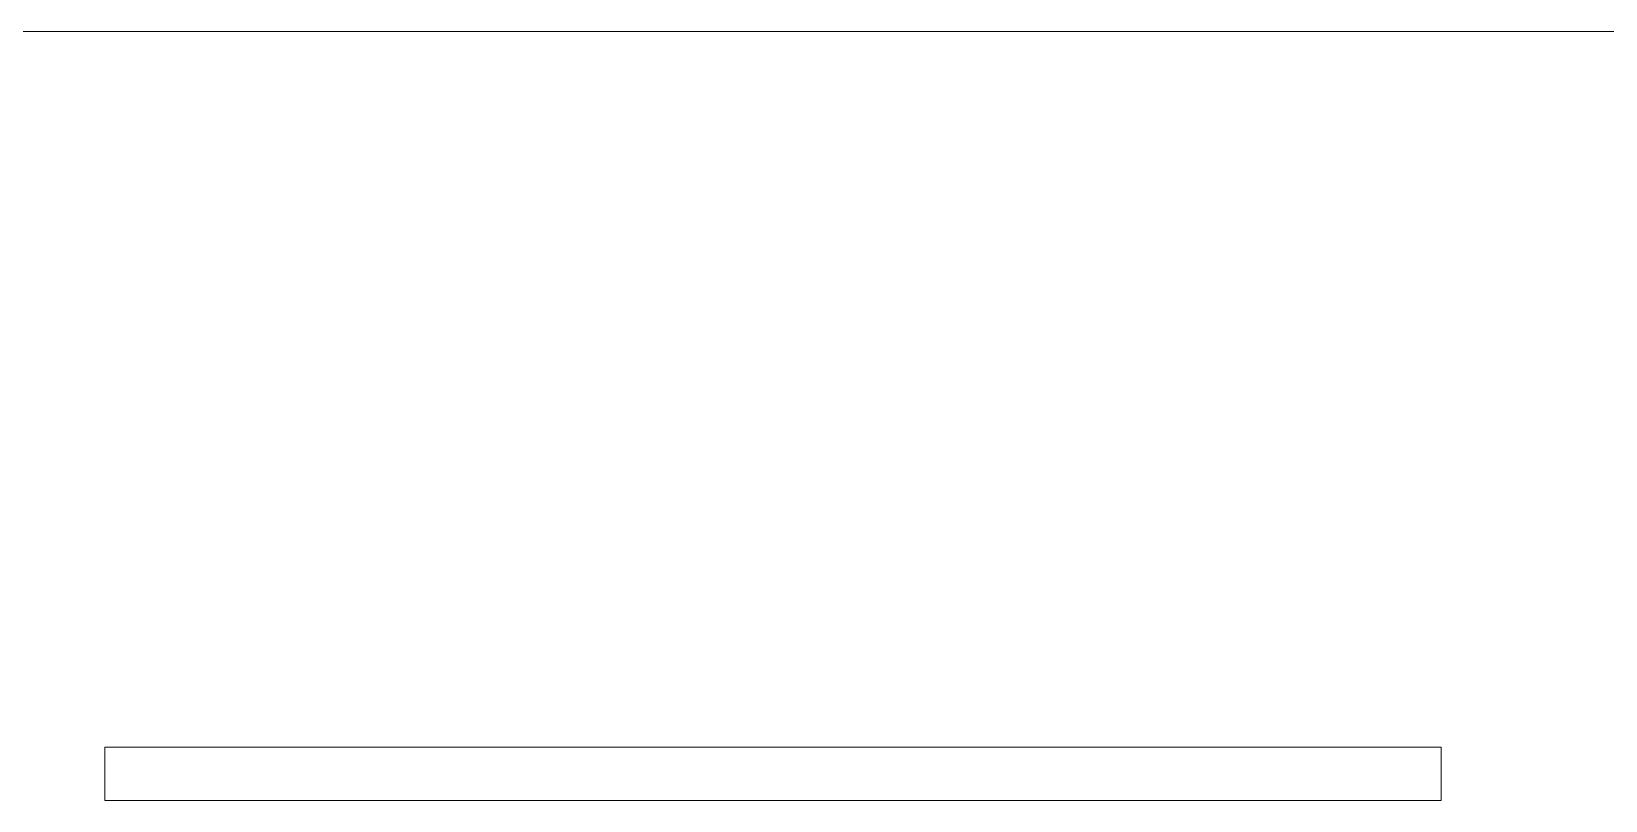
# Model space of a CAD drawing. Header units: inches. Extents: x 34 to 350, y 156 to 377.
# Drawn here: x 112.8 to 191.8, y 338.4 to 377 of the extents above; entities that cross this region are included whole.
import ezdxf

# ---------------------------------------------------------------- set-up
doc = ezdxf.new("R2010")
doc.units = ezdxf.units.IN
doc.header["$MEASUREMENT"] = 0
doc.layers.add('DIMS', color=7, linetype='Continuous')

# ---------------------------------------------------------------- blocks, each defined once
blk = doc.blocks.new('block 10')
at = {"color": 7, "lineweight": 18, "true_color": 0xffffff}
blk.add_lwpolyline([(349.459, 376.959), (33.847, 376.959)], dxfattribs=at)
blk = doc.blocks.new('block 36')
at = {"layer": 'DIMS', "color": 7, "lineweight": 18, "true_color": 0xffffff}
blk.add_lwpolyline([(183.556, 341.048), (183.556, 338.366)], dxfattribs=at)
blk = doc.blocks.new('block 37')
at = {"layer": 'DIMS', "color": 7, "lineweight": 18, "true_color": 0xffffff}
blk.add_lwpolyline([(116.506, 341.048), (116.506, 338.366)], dxfattribs=at)
blk = doc.blocks.new('block 42')
at = {"layer": 'DIMS', "color": 7, "lineweight": 18, "true_color": 0xffffff}
blk.add_lwpolyline([(183.556, 338.366), (150.031, 338.366)], dxfattribs=at)
blk = doc.blocks.new('block 43')
at = {"layer": 'DIMS', "color": 7, "lineweight": 18, "true_color": 0xffffff}
blk.add_lwpolyline([(150.031, 338.366), (116.506, 338.366)], dxfattribs=at)
blk = doc.blocks.new('block 44')
at = {"layer": 'DIMS', "color": 7, "lineweight": 18, "true_color": 0xffffff}
blk.add_lwpolyline([(183.556, 341.048), (150.031, 341.048)], dxfattribs=at)
blk = doc.blocks.new('block 45')
at = {"layer": 'DIMS', "color": 7, "lineweight": 18, "true_color": 0xffffff}
blk.add_lwpolyline([(150.031, 341.048), (116.506, 341.048)], dxfattribs=at)

msp = doc.modelspace()

# ---------------------------------------------------------------- block references
msp.add_blockref('block 10', (0, 0))
at = {"layer": 'DIMS'}
for name in ['block 37', 'block 45', 'block 44', 'block 36', 'block 43', 'block 42']:
    msp.add_blockref(name, (0, 0), dxfattribs=at)

doc.saveas('drawing.dxf')
